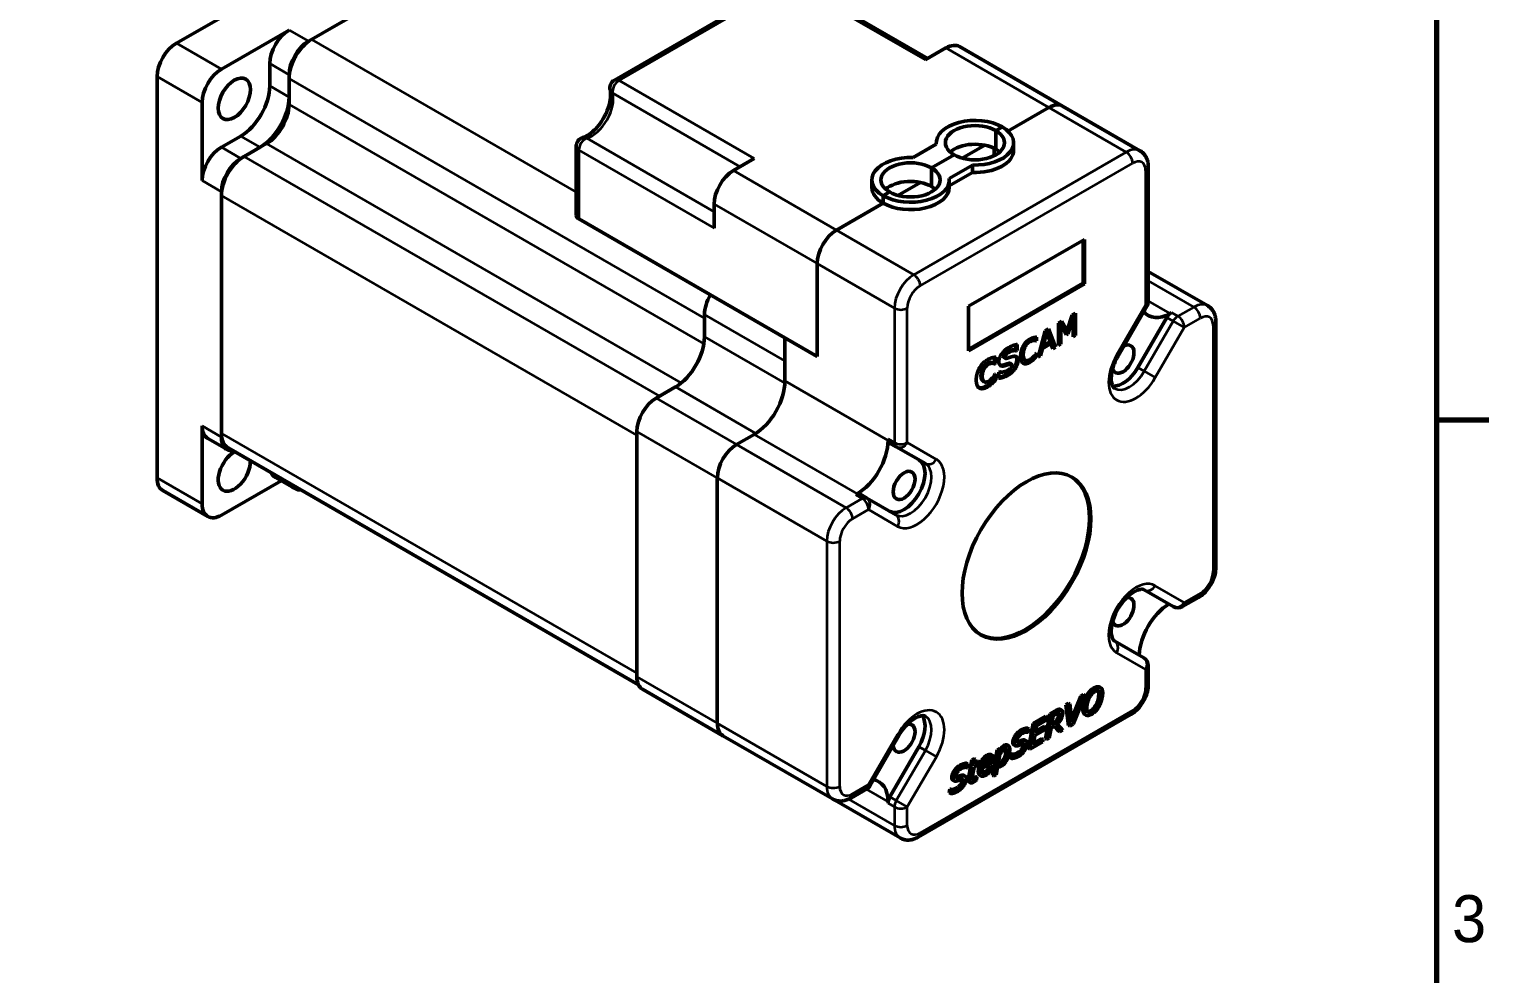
# Model space of a CAD drawing. Header units: millimetres. Extents: x 658 to 2262, y -118 to 445.
# Drawn here: x 1107.9 to 1268.1, y 275.1 to 378.8 of the extents above; entities that cross this region are included whole.
import ezdxf

# ---------------------------------------------------------------- set-up
doc = ezdxf.new("R2010")
doc.units = ezdxf.units.MM
doc.header["$LTSCALE"] = 1.5
doc.layers.get('0').update_dxf_attribs({"lineweight": 25})
for name, color, linetype, lineweight in [('경계(ISO)', 7, 'Continuous', 70), ('외형선(ISO)', 7, 'Continuous', 50), ('좁은 외형선(ISO)', 7, 'Continuous', 35)]:
    doc.layers.add(name, color=color, linetype=linetype, lineweight=lineweight)
doc.styles.get("Standard").update_dxf_attribs({"font": ''})
doc.styles.get('Standard').set_extended_font_data('Gulim')

# ---------------------------------------------------------------- blocks, each defined once
blk = doc.blocks.new('경계 Default Border')
at = {"layer": '경계(ISO)'}
blk.add_line((410, 222.75), (413.9, 222.75), dxfattribs=at)
at = {"layer": '경계(ISO)', "flags": 128}
blk.add_lwpolyline([(10, 10), (10, 287), (410, 287), (410, 10), (10, 10)], dxfattribs=at)
at = {"layer": '경계(ISO)', "insert": (411.16, 183.79), "char_height": 3.5, "attachment_point": 7}
blk.add_mtext('3', dxfattribs=at)

msp = doc.modelspace()

# ---------------------------------------------------------------- linework, layer by layer
at = {"layer": '외형선(ISO)'}
for p, q in [((1124.043, 377.31), (1162.227, 399.355)), ((1138.539, 377.514), (1161.874, 390.986)), ((1161.52, 390.782), (1138.893, 377.718)), ((1172.145, 373.25), (1190.907, 384.082)), ((1206.549, 375.628), (1191.907, 384.082)), ((1136.418, 378.739), (1128.993, 374.452)), ((1206.256, 375.459), (1208.543, 376.779)), ((1221.356, 370.396), (1210.043, 376.928)), ((1134.296, 375.064), (1134.296, 372.615)), ((1121.922, 329.545), (1121.922, 373.635)), ((1136.418, 371.39), (1136.418, 373.84)), ((1136.418, 373.431), (1136.418, 370.574)), ((1126.872, 370.778), (1126.872, 362.205)), ((1219.856, 370.247), (1215.352, 367.647)), ((1215.352, 367.647), (1219.856, 370.247)), ((1229.842, 365.497), (1221.356, 370.396)), ((1131.114, 367.103), (1128.993, 365.879)), ((1214.023, 367.695), (1214.73, 368.104)), ((1214.73, 368.104), (1214.023, 367.695)), ((1214.023, 367.695), (1214.023, 365.654)), ((1214.023, 365.654), (1214.023, 367.695)), ((1133.236, 365.879), (1131.114, 364.654)), ((1133.943, 366.287), (1131.468, 364.858)), ((1167.945, 358.408), (1167.945, 365.974)), ((1207.484, 366.206), (1204.934, 364.735)), ((1207.475, 366.201), (1207.475, 366.369)), ((1212.809, 366.096), (1210.34, 364.671)), ((1213.846, 365.749), (1213.846, 364.947)), ((1215.975, 365.552), (1215.975, 366.369)), ((1185.208, 363.307), (1187.494, 364.627)), ((1209.426, 365.042), (1206.952, 363.613)), ((1209.426, 365.042), (1206.952, 363.613)), ((1208.894, 362.448), (1211.444, 363.92)), ((1211.444, 363.104), (1211.444, 363.92)), ((1200.403, 362.286), (1200.403, 361.47)), ((1206.952, 363.613), (1206.952, 361.572)), ((1206.952, 361.572), (1206.952, 363.613)), ((1211.444, 363.104), (1208.903, 361.637)), ((1208.903, 361.47), (1208.903, 362.286)), ((1230.756, 348.945), (1230.756, 363.715)), ((1128.993, 334.035), (1128.993, 360.98)), ((1202.355, 360.959), (1201.648, 360.551)), ((1202.355, 360.959), (1201.648, 360.551)), ((1205.737, 362.014), (1203.269, 360.589)), ((1128.993, 360.572), (1128.993, 334.444)), ((1183.087, 356.992), (1183.087, 359.633)), ((1201.648, 359.735), (1196.522, 356.775)), ((1196.522, 356.775), (1201.648, 359.735)), ((1201.648, 359.735), (1201.648, 360.551)), ((1201.648, 359.735), (1201.648, 360.551)), ((1194.4, 342.894), (1168.237, 358)), ((1211.017, 348.406), (1223.745, 355.754)), ((1223.604, 355.673), (1223.604, 350.937)), ((1223.745, 355.754), (1223.745, 350.855)), ((1194.4, 353.101), (1194.4, 342.894)), ((1194.4, 353.101), (1194.4, 342.894)), ((1230.756, 352.231), (1237.266, 348.473)), ((1223.604, 350.937), (1211.017, 343.67)), ((1223.745, 350.855), (1211.017, 343.507)), ((1223.745, 350.855), (1223.604, 350.937)), ((1211.017, 343.507), (1211.017, 348.406)), ((1227.436, 342.927), (1230.622, 348.445)), ((1182.026, 345.058), (1182.026, 347.508)), ((1182.026, 347.099), (1182.026, 345.058)), ((1220.895, 346.556), (1221.279, 346.778)), ((1220.895, 344.106), (1220.895, 346.556)), ((1221.158, 346.368), (1221.017, 346.449)), ((1221.017, 346.449), (1221.017, 344.34)), ((1221.743, 345.27), (1221.158, 346.368)), ((1221.158, 346.368), (1221.158, 344.258)), ((1221.205, 346.735), (1221.702, 345.822)), ((1221.279, 346.778), (1221.844, 345.74)), ((1222.359, 347.224), (1221.77, 345.449)), ((1221.844, 345.74), (1222.391, 347.42)), ((1222.5, 347.143), (1221.911, 345.367)), ((1222.5, 347.143), (1222.359, 347.224)), ((1222.391, 347.42), (1222.782, 347.646)), ((1222.5, 345.033), (1222.5, 347.143)), ((1222.641, 347.564), (1222.641, 345.278)), ((1222.782, 347.646), (1222.782, 345.196)), ((1232.799, 347.188), (1229.613, 341.67)), ((1233.299, 347.716), (1233.15, 347.63)), ((1238.18, 319.747), (1238.18, 346.691)), ((1194.4, 342.894), (1190.865, 344.936)), ((1190.865, 340.2), (1190.865, 344.936)), ((1218.358, 344.697), (1218.338, 344.685)), ((1218.479, 344.603), (1218.338, 344.685)), ((1218.358, 344.995), (1218.358, 344.697)), ((1218.5, 344.615), (1218.358, 344.697)), ((1218.5, 344.615), (1218.479, 344.603)), ((1218.5, 345.001), (1218.5, 344.615)), ((1218.65, 342.811), (1219.423, 345.706)), ((1219.463, 345.609), (1219.089, 344.189)), ((1219.605, 345.527), (1219.231, 344.107)), ((1219.423, 345.706), (1219.8, 345.924)), ((1219.605, 345.527), (1219.463, 345.609)), ((1219.977, 344.538), (1219.605, 345.527)), ((1219.71, 345.872), (1220.431, 344.002)), ((1219.8, 345.924), (1220.573, 343.92)), ((1221.77, 345.449), (1221.677, 345.395)), ((1221.844, 345.74), (1221.702, 345.822)), ((1221.911, 345.367), (1221.743, 345.27)), ((1221.911, 345.367), (1221.77, 345.449)), ((1222.641, 345.278), (1222.5, 345.196)), ((1222.782, 345.196), (1222.5, 345.033)), ((1222.782, 345.196), (1222.641, 345.278)), ((1215.168, 343.123), (1215.026, 343.205)), ((1216.214, 343.627), (1216.146, 343.588)), ((1216.287, 343.506), (1216.146, 343.588)), ((1216.214, 344.18), (1216.214, 343.627)), ((1216.356, 343.546), (1216.214, 343.627)), ((1216.356, 343.546), (1216.287, 343.506)), ((1216.356, 344.203), (1216.356, 343.546)), ((1218.358, 343.092), (1218.358, 342.983)), ((1218.5, 342.902), (1218.358, 342.983)), ((1218.479, 343.271), (1218.5, 343.283)), ((1218.5, 343.283), (1218.5, 342.902)), ((1218.936, 342.976), (1218.65, 342.811)), ((1218.795, 343.057), (1218.702, 343.004)), ((1219.001, 343.856), (1218.795, 343.057)), ((1218.936, 342.976), (1218.795, 343.057)), ((1219.142, 343.774), (1218.936, 342.976)), ((1219.924, 344.389), (1219.001, 343.856)), ((1219.142, 343.774), (1219.001, 343.856)), ((1219.231, 344.107), (1219.089, 344.189)), ((1220.065, 344.307), (1219.142, 343.774)), ((1219.231, 344.107), (1219.977, 344.538)), ((1220.065, 344.307), (1219.924, 344.389)), ((1220.273, 343.747), (1220.065, 344.307)), ((1220.431, 344.002), (1220.223, 343.882)), ((1220.573, 343.92), (1220.273, 343.747)), ((1220.573, 343.92), (1220.431, 344.002)), ((1221.017, 344.34), (1220.895, 344.27)), ((1221.158, 344.258), (1220.895, 344.106)), ((1221.158, 344.258), (1221.017, 344.34)), ((1190.865, 340.2), (1190.865, 342.404)), ((1213.655, 342.142), (1213.513, 342.224)), ((1213.863, 342.193), (1213.79, 342.151)), ((1213.931, 342.069), (1213.79, 342.151)), ((1213.863, 342.796), (1213.863, 342.193)), ((1214.004, 342.111), (1213.863, 342.193)), ((1214.004, 342.111), (1213.931, 342.069)), ((1214.004, 342.804), (1214.004, 342.111)), ((1215.06, 342.691), (1214.919, 342.773)), ((1215.744, 342.046), (1215.602, 342.127)), ((1217.261, 342.47), (1217.12, 342.552)), ((1212.74, 340.112), (1212.598, 340.194)), ((1213.648, 339.948), (1213.507, 340.03)), ((1213.863, 340.845), (1213.863, 340.399)), ((1214.004, 340.317), (1213.863, 340.399)), ((1213.937, 340.962), (1214.004, 341)), ((1214.004, 341), (1214.004, 340.317)), ((1214.339, 341.175), (1214.41, 341.216)), ((1214.339, 340.492), (1214.339, 341.175)), ((1178.844, 339.547), (1176.723, 338.322)), ((1178.844, 339.547), (1177.076, 338.526)), ((1126.872, 335.26), (1126.872, 326.687)), ((1127.493, 333.887), (1129.614, 332.662)), ((1174.601, 334.648), (1174.601, 307.703)), ((1174.601, 334.24), (1174.601, 308.112)), ((1187.471, 334.321), (1185.562, 333.219)), ((1185.562, 333.219), (1187.471, 334.321)), ((1202.179, 333.84), (1202.179, 333.668)), ((1202.386, 333.382), (1203.093, 332.974)), ((1174.779, 306.826), (1129.718, 332.841)), ((1203.093, 332.974), (1206.278, 331.134)), ((1128.993, 325.462), (1135.539, 329.241)), ((1137.039, 328.375), (1134.918, 329.6)), ((1183.44, 329.545), (1183.44, 302.6)), ((1183.44, 329.545), (1183.44, 302.6)), ((1127.493, 325.314), (1122.543, 328.171)), ((1198.785, 327.789), (1198.636, 327.703)), ((1199.843, 327.345), (1199.136, 327.753)), ((1203.028, 325.505), (1199.843, 327.345)), ((1230.32, 317.254), (1233.506, 315.415)), ((1234.506, 315.415), (1236.266, 316.431)), ((1230.256, 309.786), (1227.07, 311.625)), ((1230.756, 306.887), (1230.756, 308.92)), ((1175.223, 306.33), (1184.062, 301.227)), ((1225.407, 306.576), (1225.549, 306.494)), ((1221.711, 304.64), (1222.004, 304.809)), ((1221.993, 302.353), (1221.711, 304.64)), ((1221.711, 304.64), (1221.852, 304.558)), ((1222.145, 304.727), (1221.852, 304.558)), ((1221.852, 304.558), (1222.135, 302.272)), ((1222.004, 304.809), (1222.145, 304.727)), ((1222.381, 302.709), (1222.145, 304.727)), ((1222.341, 303.05), (1223.334, 305.577)), ((1223.475, 305.495), (1222.381, 302.709)), ((1222.51, 302.489), (1223.773, 305.667)), ((1223.334, 305.577), (1223.631, 305.748)), ((1223.334, 305.577), (1223.475, 305.495)), ((1223.773, 305.667), (1223.475, 305.495)), ((1223.631, 305.748), (1223.773, 305.667)), ((1205.507, 290.099), (1228.842, 303.571)), ((1218.111, 302.561), (1219.507, 303.367)), ((1219.648, 303.285), (1218.252, 302.48)), ((1218.479, 302.335), (1219.593, 302.977)), ((1219.465, 300.894), (1219.955, 303.626)), ((1219.507, 303.367), (1219.648, 303.285)), ((1219.593, 302.977), (1219.648, 303.285)), ((1220.097, 303.544), (1219.606, 300.812)), ((1219.955, 303.626), (1220.532, 303.959)), ((1219.955, 303.626), (1220.097, 303.544)), ((1220.673, 303.877), (1220.097, 303.544)), ((1220.14, 302.36), (1220.327, 303.409)), ((1220.327, 303.409), (1220.645, 303.593)), ((1220.724, 302.992), (1220.865, 302.91)), ((1221.056, 304.128), (1221.198, 304.046)), ((1221.112, 304.106), (1221.253, 304.024)), ((1223.783, 303.582), (1223.925, 303.501)), ((1217.515, 302.081), (1217.657, 302)), ((1217.572, 301.601), (1217.592, 301.613)), ((1217.592, 301.613), (1217.657, 302)), ((1217.621, 299.829), (1218.111, 302.561)), ((1218.252, 302.48), (1217.762, 299.747)), ((1218.111, 302.561), (1218.252, 302.48)), ((1218.285, 301.253), (1219.4, 301.897)), ((1218.341, 301.561), (1218.479, 302.335)), ((1219.456, 302.205), (1218.341, 301.561)), ((1218.373, 301.743), (1219.314, 302.286)), ((1219.314, 302.286), (1219.456, 302.205)), ((1219.4, 301.897), (1219.456, 302.205)), ((1219.892, 300.977), (1220.088, 302.07)), ((1220.088, 302.07), (1220.491, 302.303)), ((1220.438, 302.532), (1220.14, 302.36)), ((1220.172, 302.542), (1220.296, 302.613)), ((1220.908, 301.726), (1220.443, 302.275)), ((1220.491, 302.303), (1221.049, 301.645)), ((1221.38, 301.836), (1220.768, 302.54)), ((1220.908, 301.726), (1221.049, 301.645)), ((1221.049, 301.645), (1221.38, 301.836)), ((1221.993, 302.353), (1222.135, 302.272)), ((1222.135, 302.272), (1222.51, 302.489)), ((1184.062, 301.227), (1196.082, 294.287)), ((1200.209, 295.768), (1203.395, 301.286)), ((1205.571, 300.029), (1202.386, 294.511)), ((1214.156, 299.666), (1214.422, 299.82)), ((1214.564, 299.738), (1214.297, 299.584)), ((1214.422, 299.82), (1214.564, 299.738)), ((1214.526, 299.524), (1214.564, 299.738)), ((1215.26, 300.217), (1215.402, 300.135)), ((1215.996, 300.226), (1216.138, 300.144)), ((1216.435, 300.59), (1216.576, 300.508)), ((1216.93, 300.75), (1217.071, 300.668)), ((1217.23, 300.74), (1217.371, 300.659)), ((1217.621, 299.829), (1217.762, 299.747)), ((1217.762, 299.747), (1219.16, 300.554)), ((1218.1, 300.218), (1218.285, 301.253)), ((1219.215, 300.862), (1218.1, 300.218)), ((1218.132, 300.4), (1219.074, 300.943)), ((1219.074, 300.943), (1219.215, 300.862)), ((1219.16, 300.554), (1219.215, 300.862)), ((1219.465, 300.894), (1219.606, 300.812)), ((1219.606, 300.812), (1219.892, 300.977)), ((1210.813, 298.212), (1210.955, 298.13)), ((1210.891, 297.743), (1210.955, 298.13)), ((1211.272, 298.001), (1211.378, 298.59)), ((1211.378, 298.59), (1211.646, 298.745)), ((1211.378, 298.59), (1211.519, 298.508)), ((1211.519, 298.508), (1211.414, 297.919)), ((1211.788, 298.663), (1211.519, 298.508)), ((1211.632, 297.795), (1212.186, 298.115)), ((1211.646, 298.745), (1211.788, 298.663)), ((1211.682, 298.074), (1211.788, 298.663)), ((1212.235, 298.393), (1211.682, 298.074)), ((1211.715, 298.257), (1212.093, 298.475)), ((1212.093, 298.475), (1212.235, 298.393)), ((1212.186, 298.115), (1212.235, 298.393)), ((1212.529, 297.618), (1213.703, 298.295)), ((1213.48, 298.394), (1212.567, 297.867)), ((1212.624, 298.063), (1213.338, 298.476)), ((1213.338, 298.476), (1213.48, 298.394)), ((1213.48, 299.161), (1213.621, 299.079)), ((1213.652, 296.859), (1214.156, 299.666)), ((1214.297, 299.584), (1213.793, 296.778)), ((1214.156, 299.666), (1214.297, 299.584)), ((1214.266, 298.072), (1214.474, 299.234)), ((1215.6, 298.822), (1215.669, 299.236)), ((1215.6, 298.822), (1215.741, 298.74)), ((1215.669, 299.236), (1215.688, 299.247)), ((1215.669, 299.236), (1215.811, 299.154)), ((1215.688, 299.247), (1215.83, 299.165)), ((1215.811, 299.154), (1215.741, 298.74)), ((1215.83, 299.165), (1215.811, 299.154)), ((1209.733, 296.72), (1209.874, 296.639)), ((1210.228, 296.88), (1210.37, 296.799)), ((1210.528, 296.871), (1210.67, 296.79)), ((1210.87, 297.732), (1210.891, 297.743)), ((1211.025, 296.62), (1211.19, 297.54)), ((1211.025, 296.62), (1211.166, 296.539)), ((1211.042, 297.618), (1211.091, 297.896)), ((1211.042, 297.618), (1211.183, 297.537)), ((1211.091, 297.896), (1211.272, 298.001)), ((1211.091, 297.896), (1211.232, 297.814)), ((1211.364, 297.641), (1211.166, 296.539)), ((1211.232, 297.814), (1211.183, 297.537)), ((1211.183, 297.537), (1211.364, 297.641)), ((1211.414, 297.919), (1211.232, 297.814)), ((1211.272, 298.001), (1211.414, 297.919)), ((1211.461, 296.849), (1211.632, 297.795)), ((1211.78, 296.738), (1211.794, 296.746)), ((1211.78, 296.738), (1211.921, 296.657)), ((1211.794, 296.746), (1211.935, 296.665)), ((1211.885, 296.37), (1211.935, 296.665)), ((1211.935, 296.665), (1211.921, 296.657)), ((1212.247, 296.9), (1212.389, 296.819)), ((1213.446, 297.864), (1213.461, 297.873)), ((1213.446, 297.864), (1213.587, 297.782)), ((1213.461, 297.873), (1213.603, 297.791)), ((1213.544, 297.424), (1213.603, 297.791)), ((1213.603, 297.791), (1213.587, 297.782)), ((1213.652, 296.859), (1213.793, 296.778)), ((1213.793, 296.778), (1214.062, 296.933)), ((1214.062, 296.933), (1214.216, 297.795)), ((1198.082, 294.386), (1199.843, 295.402)), ((1208.898, 294.953), (1208.968, 295.367)), ((1208.898, 294.953), (1209.04, 294.871)), ((1208.968, 295.367), (1208.987, 295.378)), ((1208.968, 295.367), (1209.109, 295.285)), ((1208.987, 295.378), (1209.128, 295.296)), ((1209.109, 295.285), (1209.04, 294.871)), ((1209.128, 295.296), (1209.109, 295.285)), ((1209.295, 296.356), (1209.436, 296.275)), ((1211.087, 296.142), (1211.229, 296.06)), ((1203.507, 290), (1196.082, 294.287)), ((1202.179, 293.986), (1202.179, 293.814))]:
    msp.add_line(p, q, dxfattribs=at)
for centre, start, end in [((1172.645, 372.384), 120, 193.05943), ((1168.945, 365.974), 106.94057, 180), ((1229.756, 348.945), 330, 0), ((1234.006, 316.281), 240, 300), ((1229.756, 308.92), 0, 60), ((1199.343, 296.268), 300, 330)]:
    msp.add_arc(centre, 1, start, end, dxfattribs=at)
for centre, major_axis, start_param, end_param in [((1136.418, 376.289), (-1.5, -2.598), 3.9269908, 5.4977871), ((1124.043, 374.86), (-1.5, -2.598), 3.9269908, 5.4977871), ((1138.893, 374.86), (-1.75, -3.031), 3.9269908, 5.4977871), ((1138.539, 375.064), (1.5, 2.598), 0.7853982, 2.3561945), ((1208.543, 374.329), (1.5, 2.598), 0, 0.7853982), ((1128.993, 372.002), (1.5, 2.598), 0.7853982, 2.3561945), ((1131.114, 370.778), (-2.25, -3.897), 0.7853982, 2.3561945), ((1133.236, 369.553), (2.25, 3.897), 3.9269908, 5.4977871), ((1133.943, 369.145), (-1.75, -3.031), 0.7853982, 2.3561945), ((1219.856, 367.798), (1.5, 2.598), 0, 0.7853982), ((1219.856, 367.798), (1.5, 2.598), 0, 0.7853982), ((1211.725, 366.369), (-4.25, 0), 3.9269908, 6.3493296), ((1211.725, 366.369), (-3.25, 0), 3.9269908, 7.0685835), ((1211.725, 366.369), (3.25, 0), 3.9269908, 7.0685835), ((1211.725, 366.369), (4.25, 0), 4.6462447, 7.0685835), ((1128.993, 363.429), (-1.5, -2.598), 3.9269908, 5.4977871), ((1211.725, 364.327), (-3.25, 0), 3.9269908, 5.7080739), ((1211.725, 365.552), (4.25, 0), 4.6462447, 6.2831853), ((1211.725, 364.327), (-3.25, 0), 3.7167041, 3.9269908), ((1131.468, 362), (-1.75, -3.031), 3.9269908, 5.4977871), ((1131.114, 362.205), (1.5, 2.598), 0.7853982, 2.3561945), ((1204.653, 362.286), (-4.25, 0), 4.6462447, 7.0685835), ((1204.653, 362.286), (-3.25, 0), 3.9269908, 7.0685835), ((1185.208, 360.857), (-1.5, -2.598), 3.9269908, 5.4977871), ((1204.653, 362.286), (4.25, 0), 3.9269908, 6.3493296), ((1204.653, 362.286), (3.25, 0), 3.9269908, 7.0685835), ((1204.653, 361.47), (-4.25, 0), 0, 0.7853982), ((1204.653, 361.47), (4.25, 0), 3.9269908, 6.2831853), ((1204.653, 360.245), (-3.25, 0), 3.9269908, 5.7080739), ((1204.653, 360.245), (-3.25, 0), 3.7167041, 3.9269908), ((1168.945, 358.408), (-1, 0), 0, 0.7853982), ((1196.522, 354.325), (1.5, 2.598), 0.7853982, 2.3561945), ((1196.522, 354.325), (-1.5, -2.598), 3.9269908, 5.4977871), ((1184.147, 348.732), (-1.5, -2.598), 4.6888166, 5.4977871), ((1233.15, 351.549), (-2.4, -4.157), 6.0511642, 7.0685835), ((1233.299, 346.899), (0.5, 0.866), 0.7853982, 1.5707963), ((1178.844, 343.221), (-2.25, -3.897), 0.7853982, 2.3561945), ((1227.988, 342.609), (0.85, 1.472), 2.6675698, 6.9897915), ((1227.988, 342.609), (-1.625, -2.815), 0.2655648, 1.5707963), ((1187.471, 338.24), (-2.4, -4.157), 0.7853982, 2.3561945), ((1176.723, 335.873), (-1.5, -2.598), 3.9269908, 5.4977871), ((1128.993, 336.485), (-1.5, -2.598), 5.4977871, 6.2831853), ((1131.468, 335.873), (-1.75, -3.031), 5.4977871, 6.2831853), ((1131.114, 335.26), (-1.5, -2.598), 5.4977871, 6.6569362), ((1198.785, 331.708), (-2.4, -4.157), 0.7853982, 2.3561945), ((1202.886, 334.248), (-0.5, -0.866), 5.4977871, 6.2831853), ((1130.407, 330.361), (-1.25, -2.165), 3.9066822, 8.6596884), ((1185.562, 330.769), (1.5, 2.598), 0.7853982, 2.3561945), ((1185.562, 330.769), (-1.5, -2.598), 3.9269908, 5.4977871), ((1203.946, 328.728), (1.625, 2.815), 3.1415927, 6.2831853), ((1124.043, 330.769), (-1.5, -2.598), 5.4977871, 6.2831853), ((1136.418, 332.198), (-1.5, -2.598), 5.9094344, 6.2831853), ((1138.539, 330.974), (-1.5, -2.598), 5.9094344, 6.6569362), ((1217.24, 321.053), (5, 8.66), 3.1557353, 6.2690427), ((1198.636, 326.887), (0.5, 0.866), 0, 0.7853982), ((1128.993, 327.912), (-1.5, -2.598), 5.4977871, 7.0685835), ((1227.988, 314.848), (0.85, 1.472), 2.6675698, 6.7572081), ((1233.15, 311.868), (2.4, 4.157), 0.8270043, 2.3145883), ((1176.723, 308.928), (-1.5, -2.598), 5.4977871, 6.2831853), ((1203.946, 300.967), (1.625, 2.815), 4.712389, 6.0176205), ((1185.562, 303.825), (-1.5, -2.598), 5.4977871, 6.2831853), ((1185.562, 303.825), (-1.5, -2.598), 5.4977871, 6.2831853), ((1203.946, 300.967), (0.85, 1.472), 2.4349865, 6.7572081), ((1198.785, 292.027), (2.4, 4.157), 5.4977871, 6.5152064), ((1202.886, 294.223), (0.5, 0.866), 1.5707963, 2.3561945)]:
    msp.add_ellipse(centre, major_axis=major_axis, ratio=0.5773503, start_param=start_param, end_param=end_param, dxfattribs=at)
for centre, major_axis in [((1130.407, 371.186), (1.25, 2.165)), ((1203.946, 328.728), (-0.85, -1.472)), ((1217.381, 320.971), (5, 8.66))]:
    msp.add_ellipse(centre, major_axis=major_axis, ratio=0.5773503, dxfattribs=at)
for points, degree, knots in [([(1168.653, 366.93), (1168.829, 366.984), (1169.033, 367.077), (1169.465, 367.347), (1169.693, 367.524), (1170.145, 367.955), (1170.37, 368.212), (1170.787, 368.782), (1170.979, 369.095), (1171.304, 369.742), (1171.436, 370.074), (1171.628, 370.715), (1171.688, 371.024), (1171.738, 371.575), (1171.73, 371.819), (1171.69, 372.068), (1171.681, 372.114), (1171.671, 372.158)], 3, [1.3388368, 1.3388368, 1.3388368, 1.3388368, 1.6123959, 1.6123959, 1.8860299, 1.8860299, 2.1686032, 2.1686032, 2.4571963, 2.4571963, 2.7466141, 2.7466141, 3.0313733, 3.0313733, 3.307222, 3.307222, 3.3735522, 3.3735522, 3.3735522, 3.3735522]), ([(1229.842, 365.497), (1229.972, 365.421), (1230.093, 365.327), (1230.301, 365.116), (1230.39, 364.999), (1230.535, 364.755), (1230.591, 364.627), (1230.678, 364.369), (1230.708, 364.239), (1230.747, 363.977), (1230.756, 363.846), (1230.756, 363.715)], 3, [0.78539816, 0.78539816, 0.78539816, 0.78539816, 0.9424778, 0.9424778, 1.09955743, 1.09955743, 1.25663706, 1.25663706, 1.41371669, 1.41371669, 1.57079633, 1.57079633, 1.57079633, 1.57079633]), ([(1237.266, 348.473), (1237.397, 348.397), (1237.517, 348.303), (1237.726, 348.092), (1237.814, 347.975), (1237.959, 347.731), (1238.016, 347.603), (1238.102, 347.345), (1238.133, 347.215), (1238.172, 346.953), (1238.18, 346.822), (1238.18, 346.691)], 3, [0.78539816, 0.78539816, 0.78539816, 0.78539816, 0.9424778, 0.9424778, 1.09955743, 1.09955743, 1.25663706, 1.25663706, 1.41371669, 1.41371669, 1.57079633, 1.57079633, 1.57079633, 1.57079633]), ([(1215.602, 342.127), (1215.595, 342.131), (1215.519, 342.162), (1215.386, 342.123)], 2, [0.8913043, 0.8913043, 0.8913043, 1, 2, 2, 2]), ([(1217.638, 342.345), (1217.406, 342.211), (1217.077, 342.152), (1216.964, 342.19)], 2, [0, 0, 0, 1, 1.7438191, 1.7438191, 1.7438191]), ([(1227.07, 339.386), (1227.005, 339.424), (1226.943, 339.478), (1226.813, 339.699), (1226.749, 339.867), (1226.687, 340.284), (1226.681, 340.516), (1226.729, 341.036), (1226.785, 341.325), (1226.962, 341.93), (1227.086, 342.247), (1227.3, 342.682), (1227.366, 342.806), (1227.436, 342.927)], 3, [3.9269908, 3.9269908, 3.9269908, 3.9269908, 4.2411501, 4.2411501, 4.5553093, 4.5553093, 4.8247761, 4.8247761, 5.0995412, 5.0995412, 5.3832016, 5.3832016, 5.4977871, 5.4977871, 5.4977871, 5.4977871]), ([(1212.388, 340.781), (1212.388, 340.513), (1212.512, 340.244), (1212.598, 340.194)], 2, [0, 0, 0, 1, 1.8989899, 1.8989899, 1.8989899]), ([(1215.162, 340.908), (1214.855, 340.731), (1214.477, 340.615), (1214.339, 340.592)], 2, [0, 0, 0, 1, 1.6548861, 1.6548861, 1.6548861]), ([(1212.988, 339.649), (1212.711, 339.489), (1212.285, 339.415), (1212.137, 339.469)], 2, [0, 0, 0, 1, 1.8261362, 1.8261362, 1.8261362]), ([(1238.18, 319.747), (1238.18, 319.485), (1238.145, 319.224), (1238.021, 318.71), (1237.931, 318.456), (1237.705, 317.967), (1237.57, 317.732), (1237.259, 317.292), (1237.085, 317.088), (1236.701, 316.723), (1236.493, 316.562), (1236.266, 316.431)], 3, [1.5707963, 1.5707963, 1.5707963, 1.5707963, 1.8849556, 1.8849556, 2.1991149, 2.1991149, 2.5132741, 2.5132741, 2.8274334, 2.8274334, 3.1415927, 3.1415927, 3.1415927, 3.1415927]), ([(1227.07, 311.625), (1227.005, 311.663), (1226.943, 311.717), (1226.81, 311.942), (1226.745, 312.119), (1226.686, 312.552), (1226.682, 312.787), (1226.735, 313.312), (1226.794, 313.603), (1226.977, 314.211), (1227.104, 314.528), (1227.417, 315.152), (1227.603, 315.457), (1228.013, 316.017), (1228.236, 316.271), (1228.687, 316.698), (1228.914, 316.873), (1229.336, 317.131), (1229.531, 317.216), (1229.864, 317.313), (1230, 317.325), (1230.199, 317.309), (1230.264, 317.287), (1230.32, 317.254)], 3, [3.9269908, 3.9269908, 3.9269908, 3.9269908, 4.2411501, 4.2411501, 4.5674474, 4.5674474, 4.8367766, 4.8367766, 5.1119613, 5.1119613, 5.3959444, 5.3959444, 5.6845881, 5.6845881, 5.9724009, 5.9724009, 6.2538834, 6.2538834, 6.5258979, 6.5258979, 6.7985939, 6.7985939, 7.0685835, 7.0685835, 7.0685835, 7.0685835]), ([(1224.804, 306.477), (1225.181, 306.695), (1225.402, 306.579), (1225.407, 306.576)], 2, [0, 0, 0, 1, 1.0242826, 1.0242826, 1.0242826]), ([(1230.756, 306.887), (1230.756, 306.625), (1230.721, 306.364), (1230.596, 305.85), (1230.506, 305.596), (1230.281, 305.108), (1230.145, 304.872), (1229.834, 304.433), (1229.66, 304.228), (1229.277, 303.863), (1229.068, 303.702), (1228.842, 303.571)], 3, [1.5707963, 1.5707963, 1.5707963, 1.5707963, 1.8849556, 1.8849556, 2.1991149, 2.1991149, 2.5132741, 2.5132741, 2.8274334, 2.8274334, 3.1415927, 3.1415927, 3.1415927, 3.1415927]), ([(1203.395, 301.286), (1203.571, 301.592), (1203.774, 301.884), (1204.206, 302.403), (1204.435, 302.631), (1204.883, 303.001), (1205.103, 303.144), (1205.499, 303.341), (1205.675, 303.398), (1205.969, 303.448), (1206.081, 303.44), (1206.207, 303.409), (1206.244, 303.393), (1206.278, 303.374)], 3, [5.4977871, 5.4977871, 5.4977871, 5.4977871, 5.7867825, 5.7867825, 6.0729523, 6.0729523, 6.3511453, 6.3511453, 6.6208215, 6.6208215, 6.9044028, 6.9044028, 7.0685835, 7.0685835, 7.0685835, 7.0685835]), ([(1214.509, 299.77), (1214.577, 299.856), (1214.774, 300.075), (1214.928, 300.164)], 2, [0.4748431, 0.4748431, 0.4748431, 1, 2, 2, 2]), ([(1213.056, 299.083), (1213.326, 299.239), (1213.475, 299.163), (1213.48, 299.161)], 2, [0, 0, 0, 1, 1.0344828, 1.0344828, 1.0344828]), ([(1214.283, 298.166), (1214.291, 298.167), (1214.384, 298.19), (1214.504, 298.259)], 2, [0.8952138, 0.8952138, 0.8952138, 1, 2, 2, 2]), ([(1198.082, 294.386), (1197.969, 294.32), (1197.851, 294.262), (1197.605, 294.165), (1197.477, 294.126), (1197.21, 294.072), (1197.072, 294.058), (1196.787, 294.061), (1196.642, 294.079), (1196.355, 294.154), (1196.213, 294.211), (1196.082, 294.287)], 3, [3.14159265, 3.14159265, 3.14159265, 3.14159265, 3.29867229, 3.29867229, 3.45575192, 3.45575192, 3.61283155, 3.61283155, 3.76991118, 3.76991118, 3.92699082, 3.92699082, 3.92699082, 3.92699082]), ([(1205.507, 290.099), (1205.394, 290.034), (1205.276, 289.976), (1205.03, 289.879), (1204.902, 289.84), (1204.635, 289.786), (1204.496, 289.771), (1204.212, 289.774), (1204.066, 289.792), (1203.779, 289.867), (1203.638, 289.925), (1203.507, 290)], 3, [3.14159265, 3.14159265, 3.14159265, 3.14159265, 3.29867229, 3.29867229, 3.45575192, 3.45575192, 3.61283155, 3.61283155, 3.76991118, 3.76991118, 3.92699082, 3.92699082, 3.92699082, 3.92699082])]:
    msp.add_open_spline(points, degree=degree, knots=knots, dxfattribs=at)
for points in [[(1217.028, 344.039), (1217.163, 344.277), (1217.547, 344.667), (1217.781, 344.802)], [(1217.621, 344.595), (1217.46, 344.502), (1217.202, 344.233), (1217.099, 344.048)], [(1218.338, 344.685), (1218.161, 344.753), (1217.816, 344.708), (1217.621, 344.595)], [(1218.479, 344.603), (1218.302, 344.671), (1217.958, 344.626), (1217.762, 344.513)], [(1217.781, 344.802), (1217.951, 344.9), (1218.292, 345.001), (1218.5, 345.001)], [(1214.354, 342.336), (1214.354, 342.735), (1214.974, 343.597), (1215.461, 343.878)], [(1215.026, 343.205), (1214.962, 343.14), (1214.869, 342.969), (1214.869, 342.895)], [(1215.168, 343.123), (1215.103, 343.058), (1215.01, 342.888), (1215.01, 342.813)], [(1215.337, 343.445), (1215.257, 343.399), (1215.099, 343.282), (1215.026, 343.205)], [(1215.479, 343.364), (1215.398, 343.317), (1215.24, 343.2), (1215.168, 343.123)], [(1216.146, 343.588), (1215.996, 343.639), (1215.564, 343.576), (1215.337, 343.445)], [(1215.461, 343.878), (1215.705, 344.019), (1216.182, 344.185), (1216.356, 344.203)], [(1216.287, 343.506), (1216.137, 343.557), (1215.705, 343.494), (1215.479, 343.364)], [(1216.74, 342.93), (1216.74, 343.233), (1216.889, 343.795), (1217.028, 344.039)], [(1217.099, 344.048), (1217.001, 343.867), (1216.892, 343.428), (1216.892, 343.18)], [(1216.892, 343.18), (1216.892, 342.922), (1217.013, 342.622), (1217.108, 342.559)], [(1217.241, 343.966), (1217.142, 343.785), (1217.033, 343.346), (1217.033, 343.098)], [(1217.033, 343.098), (1217.033, 342.841), (1217.154, 342.541), (1217.25, 342.478)], [(1217.762, 344.513), (1217.601, 344.42), (1217.343, 344.151), (1217.241, 343.966)], [(1217.764, 342.537), (1217.968, 342.655), (1218.325, 343.023), (1218.479, 343.271)], [(1218.358, 342.983), (1218.28, 342.898), (1218.154, 342.757), (1218.05, 342.659)], [(1211.867, 340.319), (1211.867, 340.66), (1212.042, 341.314), (1212.21, 341.609)], [(1212.21, 341.609), (1212.372, 341.892), (1212.848, 342.374), (1213.131, 342.538)], [(1212.608, 341.636), (1212.509, 341.469), (1212.388, 341.038), (1212.388, 340.781)], [(1212.749, 341.554), (1212.65, 341.388), (1212.529, 340.956), (1212.529, 340.699)], [(1213.087, 342.123), (1212.953, 342.046), (1212.709, 341.806), (1212.608, 341.636)], [(1213.228, 342.041), (1213.095, 341.964), (1212.85, 341.725), (1212.749, 341.554)], [(1213.513, 342.224), (1213.42, 342.231), (1213.208, 342.193), (1213.087, 342.123)], [(1213.131, 342.538), (1213.287, 342.628), (1213.537, 342.733), (1213.644, 342.762)], [(1213.655, 342.142), (1213.562, 342.149), (1213.349, 342.111), (1213.228, 342.041)], [(1213.79, 342.151), (1213.743, 342.17), (1213.602, 342.215), (1213.513, 342.224)], [(1213.644, 342.762), (1213.756, 342.789), (1213.935, 342.801), (1214.004, 342.804)], [(1213.931, 342.069), (1213.885, 342.089), (1213.743, 342.133), (1213.655, 342.142)], [(1214.939, 341.858), (1214.628, 341.795), (1214.354, 342.037), (1214.354, 342.336)], [(1214.41, 341.216), (1214.606, 341.147), (1215.097, 341.235), (1215.323, 341.366)], [(1214.798, 341.939), (1214.6, 341.899), (1214.472, 341.934)], [(1215.386, 342.123), (1215.247, 342.079), (1214.935, 341.967), (1214.798, 341.939)], [(1214.869, 342.895), (1214.869, 342.801), (1214.919, 342.773)], [(1215.527, 342.041), (1215.388, 341.998), (1215.077, 341.886), (1214.939, 341.858)], [(1215.01, 342.813), (1215.01, 342.699), (1215.16, 342.664), (1215.368, 342.735)], [(1216.313, 342.523), (1216.313, 342.1), (1215.693, 341.215), (1215.162, 340.908)], [(1216.455, 342.441), (1216.455, 342.019), (1215.834, 341.133), (1215.303, 340.827)], [(1215.323, 341.366), (1215.382, 341.399), (1215.57, 341.531), (1215.63, 341.592)], [(1215.368, 342.735), (1215.503, 342.78), (1215.756, 342.866), (1215.899, 342.895)], [(1215.798, 341.929), (1215.798, 342.025), (1215.661, 342.081), (1215.527, 342.041)], [(1215.63, 341.592), (1215.703, 341.669), (1215.798, 341.829), (1215.798, 341.929)], [(1215.899, 342.895), (1216.184, 342.95), (1216.455, 342.737), (1216.455, 342.441)], [(1216.208, 342.898), (1216.313, 342.784), (1216.313, 342.523)], [(1217.031, 342.142), (1216.895, 342.219), (1216.74, 342.612), (1216.74, 342.93)], [(1217.779, 342.264), (1217.547, 342.13), (1217.17, 342.062), (1217.031, 342.142)], [(1217.108, 342.559), (1217.114, 342.556), (1217.12, 342.552)], [(1217.25, 342.478), (1217.35, 342.414), (1217.617, 342.452), (1217.764, 342.537)], [(1218.05, 342.659), (1217.964, 342.577), (1217.759, 342.415), (1217.638, 342.345)], [(1218.192, 342.578), (1218.105, 342.496), (1217.901, 342.334), (1217.779, 342.264)], [(1218.5, 342.902), (1218.422, 342.817), (1218.295, 342.676), (1218.192, 342.578)], [(1212.218, 339.414), (1212.05, 339.504), (1211.867, 339.955), (1211.867, 340.319)], [(1212.529, 340.699), (1212.529, 340.431), (1212.661, 340.148), (1212.76, 340.102)], [(1212.76, 340.102), (1212.861, 340.056), (1213.111, 340.109), (1213.232, 340.179)], [(1213.507, 340.03), (1213.386, 339.92), (1213.174, 339.756), (1212.988, 339.649)], [(1213.648, 339.948), (1213.527, 339.839), (1213.315, 339.674), (1213.129, 339.567)], [(1213.232, 340.179), (1213.347, 340.246), (1213.576, 340.457), (1213.673, 340.583)], [(1213.863, 340.399), (1213.77, 340.298), (1213.6, 340.116), (1213.507, 340.03)], [(1214.004, 340.317), (1213.911, 340.217), (1213.741, 340.035), (1213.648, 339.948)], [(1213.673, 340.583), (1213.754, 340.683), (1213.893, 340.89), (1213.937, 340.962)], [(1215.303, 340.827), (1214.996, 340.649), (1214.539, 340.509), (1214.339, 340.492)], [(1213.129, 339.567), (1212.852, 339.407), (1212.386, 339.327), (1212.218, 339.414)], [(1223.909, 305.475), (1224.064, 305.784), (1224.528, 306.318), (1224.804, 306.477)], [(1224.945, 306.396), (1224.67, 306.237), (1224.206, 305.703), (1224.05, 305.393)], [(1224.253, 305.328), (1224.37, 305.58), (1224.698, 305.985), (1224.902, 306.103)], [(1224.902, 306.103), (1225.163, 306.254), (1225.456, 306.063), (1225.456, 305.727)], [(1225.754, 305.945), (1225.754, 306.387), (1225.323, 306.614), (1224.945, 306.396)], [(1225.315, 305.808), (1225.315, 306.077), (1225.221, 306.192)], [(1223.576, 304.135), (1223.576, 304.471), (1223.747, 305.154), (1223.909, 305.475)], [(1224.05, 305.393), (1223.889, 305.072), (1223.717, 304.389), (1223.717, 304.053)], [(1224.015, 304.277), (1224.015, 304.531), (1224.138, 305.08), (1224.253, 305.328)], [(1224.43, 303.976), (1224.631, 304.092), (1224.96, 304.496), (1225.072, 304.739)], [(1224.524, 303.599), (1224.81, 303.764), (1225.267, 304.294), (1225.428, 304.619)], [(1225.214, 304.657), (1225.101, 304.414), (1224.772, 304.01), (1224.571, 303.894)], [(1225.072, 304.739), (1225.192, 304.996), (1225.315, 305.529), (1225.315, 305.808)], [(1225.456, 305.727), (1225.456, 305.447), (1225.333, 304.914), (1225.214, 304.657)], [(1225.428, 304.619), (1225.588, 304.935), (1225.754, 305.625), (1225.754, 305.945)], [(1220.296, 302.613), (1220.435, 302.693), (1220.641, 302.872), (1220.724, 302.992)], [(1220.865, 302.91), (1220.782, 302.79), (1220.576, 302.611), (1220.438, 302.532)], [(1220.532, 303.959), (1220.726, 304.071), (1220.968, 304.153), (1221.056, 304.128)], [(1220.645, 303.593), (1220.76, 303.659), (1220.916, 303.709), (1220.971, 303.691)], [(1221.198, 304.046), (1221.11, 304.071), (1220.867, 303.989), (1220.673, 303.877)], [(1220.724, 302.992), (1220.817, 303.13), (1220.921, 303.436), (1220.921, 303.576)], [(1220.768, 302.54), (1221.039, 302.786), (1221.369, 303.439), (1221.369, 303.745)], [(1221.063, 303.494), (1221.063, 303.354), (1220.959, 303.048), (1220.865, 302.91)], [(1220.921, 303.576), (1220.921, 303.653), (1220.904, 303.698)], [(1220.971, 303.691), (1221.018, 303.676), (1221.063, 303.582), (1221.063, 303.494)], [(1221.056, 304.128), (1221.086, 304.12), (1221.112, 304.106)], [(1221.369, 303.745), (1221.369, 303.887), (1221.278, 304.026), (1221.198, 304.046)], [(1223.783, 303.582), (1223.576, 303.702), (1223.576, 304.135)], [(1223.717, 304.053), (1223.717, 303.613), (1224.145, 303.38), (1224.524, 303.599)], [(1224.571, 303.894), (1224.308, 303.742), (1224.015, 303.937), (1224.015, 304.277)], [(1224.111, 303.886), (1224.24, 303.866), (1224.43, 303.976)], [(1215.877, 300.5), (1215.877, 300.85), (1216.391, 301.612), (1216.798, 301.847)], [(1216.94, 301.766), (1216.533, 301.531), (1216.018, 300.768), (1216.018, 300.418)], [(1216.321, 300.675), (1216.321, 300.877), (1216.631, 301.32), (1216.889, 301.469)], [(1216.798, 301.847), (1217.022, 301.976), (1217.384, 302.079), (1217.515, 302.081)], [(1216.889, 301.469), (1217.097, 301.589), (1217.471, 301.651), (1217.572, 301.601)], [(1217.657, 302), (1217.525, 301.998), (1217.163, 301.895), (1216.94, 301.766)], [(1214.474, 299.234), (1214.583, 299.383), (1214.837, 299.664), (1214.955, 299.732)], [(1215.069, 300.082), (1214.915, 299.993), (1214.657, 299.706), (1214.526, 299.524)], [(1214.928, 300.164), (1215.14, 300.286), (1215.26, 300.217)], [(1214.955, 299.732), (1215.118, 299.826), (1215.265, 299.699), (1215.265, 299.503)], [(1215.546, 299.725), (1215.546, 300.025), (1215.301, 300.216), (1215.069, 300.082)], [(1215.124, 299.585), (1215.124, 299.714), (1215.091, 299.786)], [(1215.277, 298.648), (1215.398, 298.886), (1215.546, 299.451), (1215.546, 299.725)], [(1215.996, 300.226), (1215.877, 300.295), (1215.877, 300.5)], [(1216.018, 300.418), (1216.018, 300.21), (1216.264, 300.074), (1216.488, 300.145)], [(1216.576, 300.508), (1216.432, 300.467), (1216.321, 300.567), (1216.321, 300.675)], [(1216.339, 300.572), (1216.381, 300.574), (1216.435, 300.59)], [(1216.409, 299.353), (1216.712, 299.528), (1217.035, 299.993), (1217.035, 300.209)], [(1216.435, 300.59), (1216.525, 300.618), (1216.828, 300.721), (1216.93, 300.75)], [(1216.488, 300.145), (1216.602, 300.179), (1216.858, 300.273), (1216.95, 300.296)], [(1217.177, 300.127), (1217.177, 299.911), (1216.853, 299.446), (1216.55, 299.271)], [(1217.071, 300.668), (1216.969, 300.639), (1216.666, 300.536), (1216.576, 300.508)], [(1216.93, 300.75), (1217.126, 300.801), (1217.23, 300.74)], [(1216.95, 300.296), (1217.061, 300.324), (1217.177, 300.241), (1217.177, 300.127)], [(1217.035, 300.209), (1217.035, 300.267), (1217.02, 300.307)], [(1217.483, 300.396), (1217.483, 300.588), (1217.274, 300.721), (1217.071, 300.668)], [(1217.224, 299.652), (1217.347, 299.837), (1217.483, 300.234), (1217.483, 300.396)], [(1210.097, 297.978), (1210.32, 298.107), (1210.682, 298.21), (1210.813, 298.212)], [(1210.955, 298.13), (1210.823, 298.128), (1210.461, 298.025), (1210.238, 297.896)], [(1212.095, 297.3), (1212.095, 297.806), (1212.647, 298.847), (1213.056, 299.083)], [(1213.197, 299.001), (1212.789, 298.765), (1212.236, 297.725), (1212.236, 297.219)], [(1212.567, 297.867), (1212.624, 298.136), (1212.938, 298.607), (1213.14, 298.724)], [(1213.14, 298.724), (1213.326, 298.831), (1213.492, 298.729), (1213.492, 298.553)], [(1213.755, 298.731), (1213.755, 299.011), (1213.468, 299.157), (1213.197, 299.001)], [(1213.35, 298.635), (1213.35, 298.736), (1213.323, 298.796)], [(1213.338, 298.476), (1213.345, 298.528), (1213.35, 298.597), (1213.35, 298.635)], [(1213.492, 298.553), (1213.492, 298.515), (1213.487, 298.446), (1213.48, 298.394)], [(1213.703, 298.295), (1213.731, 298.453), (1213.755, 298.681), (1213.755, 298.731)], [(1214.645, 298.177), (1214.526, 298.108), (1214.358, 298.067), (1214.266, 298.072)], [(1214.504, 298.259), (1214.651, 298.344), (1214.886, 298.644), (1214.963, 298.82)], [(1215.104, 298.738), (1215.028, 298.562), (1214.792, 298.262), (1214.645, 298.177)], [(1214.647, 297.912), (1214.83, 298.018), (1215.156, 298.406), (1215.277, 298.648)], [(1214.963, 298.82), (1215.044, 299.005), (1215.124, 299.391), (1215.124, 299.585)], [(1215.265, 299.503), (1215.265, 299.309), (1215.185, 298.923), (1215.104, 298.738)], [(1215.688, 299.247), (1215.825, 299.176), (1216.223, 299.246), (1216.409, 299.353)], [(1215.741, 298.74), (1215.921, 298.74), (1216.294, 298.855), (1216.502, 298.975)], [(1216.55, 299.271), (1216.365, 299.164), (1215.966, 299.094), (1215.83, 299.165)], [(1216.502, 298.975), (1216.74, 299.113), (1217.092, 299.454), (1217.224, 299.652)], [(1209.175, 296.63), (1209.175, 296.98), (1209.69, 297.743), (1210.097, 297.978)], [(1209.295, 296.356), (1209.175, 296.425), (1209.175, 296.63)], [(1210.238, 297.896), (1209.831, 297.662), (1209.317, 296.899), (1209.317, 296.549)], [(1209.317, 296.549), (1209.317, 296.341), (1209.563, 296.205), (1209.786, 296.276)], [(1209.62, 296.806), (1209.62, 297.008), (1209.93, 297.451), (1210.188, 297.6)], [(1209.874, 296.639), (1209.731, 296.598), (1209.62, 296.698), (1209.62, 296.806)], [(1209.637, 296.702), (1209.679, 296.705), (1209.733, 296.72)], [(1209.733, 296.72), (1209.823, 296.748), (1210.126, 296.851), (1210.228, 296.88)], [(1210.37, 296.799), (1210.267, 296.77), (1209.964, 296.667), (1209.874, 296.639)], [(1210.188, 297.6), (1210.396, 297.72), (1210.77, 297.781), (1210.87, 297.732)], [(1210.228, 296.88), (1210.424, 296.932), (1210.528, 296.871)], [(1210.782, 296.527), (1210.782, 296.719), (1210.572, 296.852), (1210.37, 296.799)], [(1210.522, 295.783), (1210.645, 295.968), (1210.782, 296.365), (1210.782, 296.527)], [(1211.001, 296.384), (1211.001, 296.438), (1211.013, 296.547), (1211.025, 296.62)], [(1211.166, 296.539), (1211.154, 296.466), (1211.142, 296.357), (1211.142, 296.303)], [(1211.424, 296.548), (1211.424, 296.596), (1211.447, 296.777), (1211.461, 296.849)], [(1211.672, 296.453), (1211.53, 296.371), (1211.424, 296.428), (1211.424, 296.548)], [(1211.429, 296.486), (1211.472, 296.501), (1211.53, 296.534)], [(1211.53, 296.534), (1211.589, 296.568), (1211.75, 296.707), (1211.78, 296.738)], [(1211.921, 296.657), (1211.892, 296.626), (1211.731, 296.487), (1211.672, 296.453)], [(1212.247, 296.9), (1212.095, 296.989), (1212.095, 297.3)], [(1212.236, 297.219), (1212.236, 296.873), (1212.612, 296.732), (1212.943, 296.923)], [(1212.513, 297.429), (1212.513, 297.469), (1212.52, 297.565), (1212.529, 297.618)], [(1212.984, 297.205), (1212.759, 297.075), (1212.513, 297.197), (1212.513, 297.429)], [(1212.566, 297.198), (1212.677, 297.19), (1212.843, 297.286)], [(1212.843, 297.286), (1213.001, 297.377), (1213.333, 297.711), (1213.446, 297.864)], [(1212.943, 296.923), (1213.045, 296.982), (1213.182, 297.087), (1213.27, 297.162)], [(1213.587, 297.782), (1213.475, 297.63), (1213.142, 297.296), (1212.984, 297.205)], [(1213.27, 297.162), (1213.358, 297.239), (1213.473, 297.353), (1213.544, 297.424)], [(1214.216, 297.795), (1214.304, 297.782), (1214.519, 297.838), (1214.647, 297.912)], [(1208.987, 295.378), (1209.123, 295.307), (1209.522, 295.377), (1209.707, 295.484)], [(1209.04, 294.871), (1209.22, 294.871), (1209.592, 294.986), (1209.8, 295.106)], [(1209.848, 295.402), (1209.663, 295.295), (1209.265, 295.225), (1209.128, 295.296)], [(1209.707, 295.484), (1210.01, 295.659), (1210.334, 296.124), (1210.334, 296.339)], [(1209.786, 296.276), (1209.9, 296.31), (1210.157, 296.404), (1210.248, 296.427)], [(1209.8, 295.106), (1210.039, 295.244), (1210.39, 295.585), (1210.522, 295.783)], [(1210.475, 296.258), (1210.475, 296.042), (1210.151, 295.577), (1209.848, 295.402)], [(1210.248, 296.427), (1210.359, 296.455), (1210.475, 296.372), (1210.475, 296.258)], [(1210.334, 296.339), (1210.334, 296.398), (1210.318, 296.438)], [(1211.087, 296.142), (1211.001, 296.192), (1211.001, 296.384)], [(1211.142, 296.303), (1211.142, 296.089), (1211.357, 296.013), (1211.554, 296.127)], [(1211.554, 296.127), (1211.623, 296.167), (1211.805, 296.302), (1211.885, 296.37)]]:
    msp.add_open_spline(points, degree=2, dxfattribs=at)
at = {"layer": '좁은 외형선(ISO)'}
for p, q in [((1172.645, 373.2), (1191.407, 384.032)), ((1191.407, 384.032), (1206.256, 375.459)), ((1136.418, 378.739), (1138.539, 377.514)), ((1124.043, 377.31), (1128.993, 374.452)), ((1138.893, 377.718), (1167.945, 360.945)), ((1208.543, 376.779), (1219.856, 370.247)), ((1136.418, 373.84), (1134.296, 375.064)), ((1126.872, 370.778), (1121.922, 373.635)), ((1182.026, 347.099), (1136.418, 373.431)), ((1134.296, 372.615), (1136.418, 371.39)), ((1187.494, 364.627), (1172.645, 373.2)), ((1136.418, 370.574), (1181.961, 344.279)), ((1171.957, 371.799), (1185.937, 363.727)), ((1219.856, 370.247), (1228.342, 365.348)), ((1133.236, 365.879), (1131.114, 367.103)), ((1128.993, 365.879), (1131.114, 364.654)), ((1179.486, 339.993), (1133.943, 366.287)), ((1168.237, 365.566), (1168.237, 358)), ((1168.237, 365.566), (1183.087, 356.992)), ((1183.087, 358.791), (1169.107, 366.862)), ((1131.468, 364.858), (1177.076, 338.526)), ((1228.342, 365.348), (1205.007, 351.876)), ((1205.714, 350.651), (1229.049, 364.123)), ((1128.993, 360.98), (1126.872, 362.205)), ((1196.522, 356.775), (1185.208, 363.307)), ((1230.463, 363.307), (1230.463, 348.537)), ((1174.601, 334.24), (1128.993, 360.572)), ((1183.087, 359.633), (1194.4, 353.101)), ((1205.007, 351.876), (1196.522, 356.775)), ((1194.4, 353.101), (1202.886, 348.202)), ((1230.756, 351.217), (1235.766, 348.324)), ((1202.886, 348.202), (1202.886, 333.432)), ((1204.3, 333.432), (1204.3, 348.202)), ((1230.463, 348.537), (1227.277, 343.019)), ((1230.463, 348.537), (1230.622, 348.445)), ((1233.15, 347.63), (1230.756, 349.012)), ((1235.766, 348.324), (1234.006, 347.308)), ((1190.865, 342.404), (1182.026, 347.508)), ((1233.506, 346.78), (1230.32, 341.262)), ((1232.799, 347.188), (1233.506, 346.78)), ((1234.006, 347.308), (1233.299, 347.716)), ((1233.506, 346.78), (1234.713, 346.083)), ((1234.713, 346.083), (1236.473, 347.099)), ((1237.888, 346.283), (1237.888, 319.338)), ((1182.026, 345.058), (1190.859, 339.959)), ((1217.762, 344.513), (1217.621, 344.595)), ((1231.527, 340.565), (1234.713, 346.083)), ((1215.479, 343.364), (1215.337, 343.445)), ((1217.033, 343.098), (1216.892, 343.18)), ((1217.241, 343.966), (1217.099, 344.048)), ((1227.436, 342.927), (1227.277, 343.019)), ((1212.749, 341.554), (1212.608, 341.636)), ((1213.228, 342.041), (1213.087, 342.123)), ((1214.939, 341.858), (1214.798, 341.939)), ((1215.01, 342.813), (1214.869, 342.895)), ((1215.527, 342.041), (1215.386, 342.123)), ((1216.455, 342.441), (1216.313, 342.523)), ((1217.031, 342.142), (1217.024, 342.146)), ((1217.25, 342.478), (1217.108, 342.559)), ((1217.779, 342.264), (1217.638, 342.345)), ((1218.192, 342.578), (1218.05, 342.659)), ((1230.32, 341.262), (1229.613, 341.67)), ((1202.179, 333.668), (1190.865, 340.2)), ((1212.529, 340.699), (1212.388, 340.781)), ((1215.303, 340.827), (1215.162, 340.908)), ((1230.32, 341.262), (1231.527, 340.565)), ((1176.723, 338.322), (1185.562, 333.219)), ((1187.677, 334.447), (1178.844, 339.547)), ((1212.218, 339.414), (1212.192, 339.429)), ((1213.129, 339.567), (1212.988, 339.649)), ((1126.872, 335.26), (1128.993, 334.035)), ((1128.993, 334.444), (1174.601, 308.112)), ((1183.44, 329.545), (1174.601, 334.648)), ((1187.471, 334.321), (1198.785, 327.789)), ((1202.886, 333.432), (1202.179, 333.84)), ((1207.486, 331.592), (1204.3, 333.432)), ((1197.582, 326.279), (1185.562, 333.219)), ((1121.922, 329.545), (1126.872, 326.687)), ((1183.44, 329.545), (1195.461, 322.604)), ((1199.343, 327.295), (1197.582, 326.279)), ((1198.636, 327.703), (1199.343, 327.295)), ((1198.29, 325.054), (1200.05, 326.07)), ((1200.05, 326.07), (1203.236, 324.231)), ((1195.461, 322.604), (1195.461, 295.66)), ((1196.875, 295.66), (1196.875, 322.604)), ((1234.713, 315.873), (1231.527, 317.712)), ((1236.473, 316.889), (1234.713, 315.873)), ((1227.277, 310.351), (1230.463, 308.511)), ((1174.601, 307.703), (1183.44, 302.6)), ((1230.463, 308.511), (1230.463, 306.479)), ((1224.804, 306.477), (1224.945, 306.396)), ((1223.909, 305.475), (1224.05, 305.393)), ((1225.072, 304.739), (1225.214, 304.657)), ((1225.315, 305.808), (1225.456, 305.727)), ((1229.049, 304.029), (1205.714, 290.557)), ((1220.532, 303.959), (1220.673, 303.877)), ((1220.921, 303.576), (1221.063, 303.494)), ((1223.576, 304.135), (1223.717, 304.053)), ((1224.43, 303.976), (1224.571, 303.894)), ((1195.461, 295.66), (1183.44, 302.6)), ((1203.236, 301.378), (1200.05, 295.86)), ((1203.395, 301.286), (1203.236, 301.378)), ((1216.798, 301.847), (1216.94, 301.766)), ((1220.296, 302.613), (1220.438, 302.532)), ((1206.278, 299.621), (1205.571, 300.029)), ((1214.928, 300.164), (1215.069, 300.082)), ((1215.877, 300.5), (1216.018, 300.418)), ((1217.035, 300.209), (1217.177, 300.127)), ((1206.278, 299.621), (1203.093, 294.103)), ((1204.3, 293.406), (1207.486, 298.924)), ((1206.278, 299.621), (1207.486, 298.924)), ((1213.056, 299.083), (1213.197, 299.001)), ((1213.35, 298.635), (1213.492, 298.553)), ((1214.504, 298.259), (1214.645, 298.177)), ((1214.963, 298.82), (1215.104, 298.738)), ((1215.124, 299.585), (1215.265, 299.503)), ((1216.409, 299.353), (1216.55, 299.271)), ((1209.175, 296.63), (1209.317, 296.549)), ((1210.097, 297.978), (1210.238, 297.896)), ((1211.53, 296.534), (1211.672, 296.453)), ((1212.095, 297.3), (1212.236, 297.219)), ((1212.843, 297.286), (1212.984, 297.205)), ((1200.05, 295.86), (1198.29, 294.844)), ((1199.785, 295.368), (1202.179, 293.986)), ((1200.209, 295.768), (1200.05, 295.86)), ((1209.707, 295.484), (1209.848, 295.402)), ((1210.334, 296.339), (1210.475, 296.258)), ((1211.001, 296.384), (1211.142, 296.303)), ((1202.886, 291.373), (1197.865, 294.272)), ((1202.179, 293.814), (1202.886, 293.406)), ((1203.093, 294.103), (1202.386, 294.511)), ((1202.886, 293.406), (1202.886, 291.373)), ((1204.3, 293.406), (1203.093, 294.103)), ((1204.3, 291.373), (1204.3, 293.406))]:
    msp.add_line(p, q, dxfattribs=at)
for centre, major_axis, ratio, start_param, end_param in [((1172.645, 372.384), (-0.974, -0.226), 0.6946118, 0, 0.6392204), ((1172.645, 372.384), (0.5, 0.866), 0.5773503, 0.7853982, 2.5881541), ((1172.645, 372.384), (-0.5, 0.866), 0.5773503, 5.4977871, 6.2831853), ((1169.652, 369.839), (1.675, 2.901), 0.5773503, 3.6950312, 5.7297467), ((1168.945, 365.974), (-1, 0), 0.5773503, 0, 0.7853982), ((1168.945, 365.974), (0.5, 0.866), 0.5773503, 0.5534386, 2.3561945), ((1168.945, 365.974), (-0.291, 0.957), 0.6946118, 5.6439649, 6.2831853), ((1228.342, 362.899), (1.5, 2.598), 0.5773503, 0, 0.7853982), ((1228.342, 364.532), (-0.5, 0.866), 0.5773503, 3.9269908, 5.4977871), ((1229.049, 362.49), (1, 1.732), 0.5773503, 5.4977871, 7.0685835), ((1229.756, 363.715), (1, 0), 0.5773503, 5.4977871, 6.2831853), ((1205.007, 349.426), (-1.5, -2.598), 0.5773503, 3.9269908, 5.4977871), ((1205.007, 351.059), (-0.5, 0.866), 0.5773503, 3.9269908, 5.4977871), ((1205.714, 349.018), (1, 1.732), 0.5773503, 0.7853982, 2.3561945), ((1203.593, 348.61), (-1, 0), 0.5773503, 0.7853982, 2.3561945), ((1229.756, 348.945), (1, 0), 0.5773503, 5.4977871, 6.2831853), ((1235.766, 345.875), (1.5, 2.598), 0.5773503, 0, 0.7853982), ((1235.766, 347.508), (0.5, -0.866), 0.5773503, 0.7853982, 2.3561945), ((1234.006, 346.491), (0.5, 0.866), 0.5773503, 0.7853982, 1.5707963), ((1234.006, 346.491), (-0.5, 0.866), 0.5773503, 3.9269908, 5.4977871), ((1236.473, 345.466), (1, 1.732), 0.5773503, 5.4977871, 7.0685835), ((1237.18, 346.691), (1, 0), 0.5773503, 5.4977871, 6.2831853), ((1229.402, 341.792), (-2.125, -3.681), 0.5773503, 4.712389, 7.8539816), ((1228.695, 342.2), (-1.625, -2.815), 0.5773503, 0, 1.5707963), ((1203.593, 333.84), (-0.5, -0.866), 0.5773503, 5.4977871, 6.2831853), ((1203.593, 333.84), (-1, 0), 0.5773503, 0.7853982, 2.3561945), ((1203.593, 333.84), (-0.5, -0.866), 0.8164966, 0, 1.5707963), ((1204.653, 328.32), (1.625, 2.815), 0.5773503, 3.1415927, 6.2831853), ((1205.361, 327.912), (-2.125, -3.681), 0.5773503, 0, 3.1415927), ((1206.778, 332.001), (-0.5, -0.866), 0.8164966, 0, 1.5707963), ((1199.343, 326.479), (0.5, 0.866), 0.5773503, 0, 0.7853982), ((1199.343, 326.479), (0.5, -0.866), 0.5773503, 0.7853982, 2.3561945), ((1199.343, 326.479), (0.5, 0.866), 0.8164966, 4.712389, 6.2831853), ((1197.582, 323.829), (-1.5, -2.598), 0.5773503, 3.9269908, 5.4977871), ((1197.582, 325.462), (0.5, -0.866), 0.5773503, 0.7853982, 2.3561945), ((1202.528, 324.639), (0.5, 0.866), 0.8164966, 4.712389, 6.2831853), ((1198.29, 323.421), (1, 1.732), 0.5773503, 0.7853982, 2.3561945), ((1196.168, 323.013), (1, 0), 0.5773503, 3.9269908, 5.4977871), ((1236.473, 318.522), (-1, -1.732), 0.5773503, 0.7853982, 2.3561945), ((1237.18, 319.747), (1, 0), 0.5773503, 5.4977871, 6.2831853), ((1229.402, 314.031), (2.125, 3.681), 0.5773503, 0, 3.1415927), ((1230.82, 318.12), (-0.5, -0.866), 0.8164966, 0, 1.5707963), ((1234.006, 316.281), (-0.5, -0.866), 0.8164966, 0, 1.5707963), ((1234.006, 316.281), (0.5, -0.866), 0.5773503, 0, 0.7853982), ((1235.766, 317.297), (0.5, -0.866), 0.5773503, 0, 0.7853982), ((1226.57, 310.759), (0.5, 0.866), 0.8164966, 4.712389, 6.2831853), ((1229.756, 308.92), (0.5, 0.866), 0.8164966, 4.712389, 6.2831853), ((1229.756, 308.92), (1, 0), 0.5773503, 5.4977871, 6.2831853), ((1229.049, 305.662), (-1, -1.732), 0.5773503, 0.7853982, 2.3561945), ((1229.756, 306.887), (1, 0), 0.5773503, 5.4977871, 6.2831853), ((1205.361, 300.151), (2.125, 3.681), 0.5773503, 4.712389, 7.8539816), ((1204.653, 300.559), (1.625, 2.815), 0.5773503, 4.712389, 6.2831853), ((1228.342, 304.437), (0.5, -0.866), 0.5773503, 0, 0.7853982), ((1196.168, 296.068), (1, 0), 0.5773503, 3.9269908, 5.4977871), ((1197.582, 296.885), (-1.5, -2.598), 0.5773503, 5.4977871, 6.2831853), ((1198.29, 296.477), (-1, -1.732), 0.5773503, 5.4977871, 7.0685835), ((1199.343, 296.268), (0.5, -0.866), 0.5773503, 0, 0.7853982), ((1197.582, 295.252), (0.5, -0.866), 0.5773503, 0, 0.7853982), ((1203.593, 293.814), (-0.5, -0.866), 0.5773503, 4.712389, 5.4977871), ((1203.593, 293.814), (1, 0), 0.5773503, 3.9269908, 5.4977871), ((1203.593, 291.782), (-1, 0), 0.5773503, 0.7853982, 2.3561945), ((1205.007, 292.598), (-1.5, -2.598), 0.5773503, 5.4977871, 6.2831853), ((1205.714, 292.19), (-1, -1.732), 0.5773503, 5.4977871, 7.0685835), ((1205.007, 290.965), (0.5, -0.866), 0.5773503, 0, 0.7853982)]:
    msp.add_ellipse(centre, major_axis=major_axis, ratio=ratio, start_param=start_param, end_param=end_param, dxfattribs=at)

# ---------------------------------------------------------------- block references
at = {"color": 0, "xscale": 1.474767, "yscale": 1.474767, "zscale": 1.474767}
msp.add_blockref('경계 Default Border', (657.74, 7.435), dxfattribs=at)

doc.saveas('drawing.dxf')
